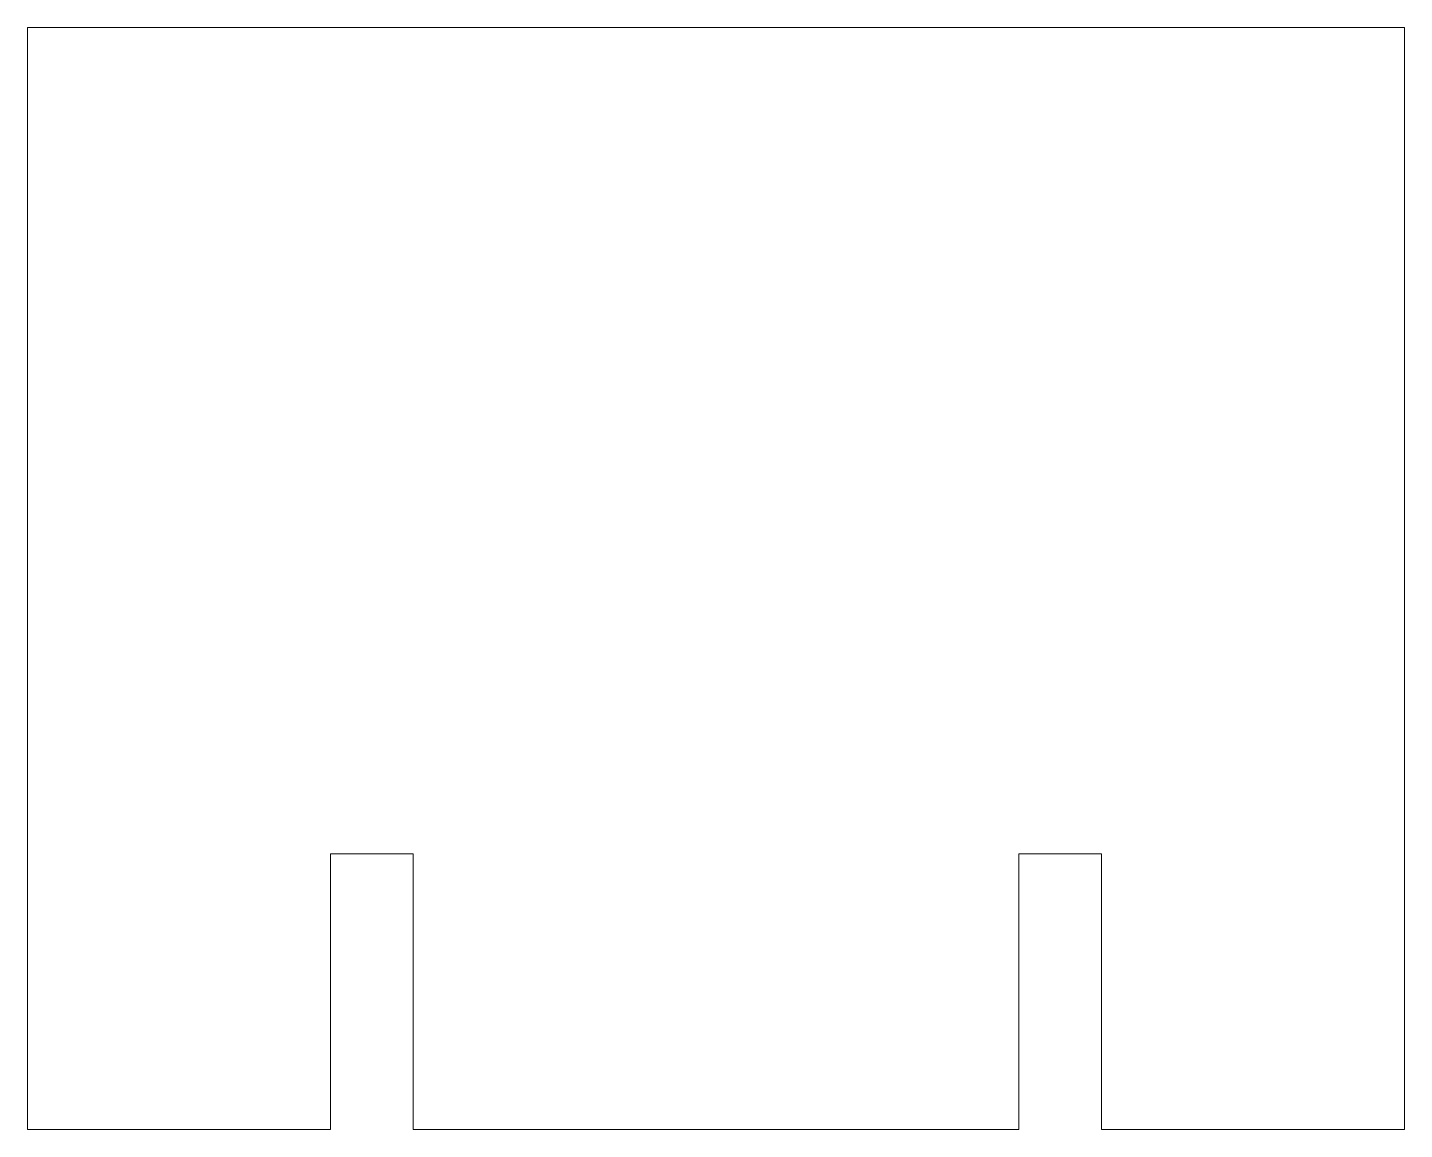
# Model space of a CAD drawing. Header units: millimetres. Extents: x -25 to 25, y -20 to 20.
import ezdxf

# ---------------------------------------------------------------- set-up
doc = ezdxf.new("R2010")
doc.units = ezdxf.units.MM
doc.header["$MEASUREMENT"] = 0
doc.layers.add('Layer 1', color=7, linetype='Continuous')

msp = doc.modelspace()

# ---------------------------------------------------------------- linework, layer by layer
at = {"layer": 'Layer 1', "lineweight": 15}
for points in [[(25, 20), (25, 20), (-25, 20), (-25, 20)], [(-25, 20), (-25, 20), (-25, -20), (-25, -20)], [(25, -20), (25, -20), (25, 20), (25, 20)], [(-11, -10), (-11, -10), (-14, -10), (-14, -10)], [(-14, -10), (-14, -10), (-14, -20), (-14, -20)], [(-11, -20), (-11, -20), (-11, -10), (-11, -10)], [(14, -10), (14, -10), (11, -10), (11, -10)], [(11, -10), (11, -10), (11, -20), (11, -20)], [(14, -20), (14, -20), (14, -10), (14, -10)], [(-25, -20), (-25, -20), (-14, -20), (-14, -20)], [(-11, -20), (-11, -20), (11, -20), (11, -20)], [(14, -20), (14, -20), (25, -20), (25, -20)]]:
    msp.add_open_spline(points, degree=3, dxfattribs=at)

doc.saveas('drawing.dxf')
